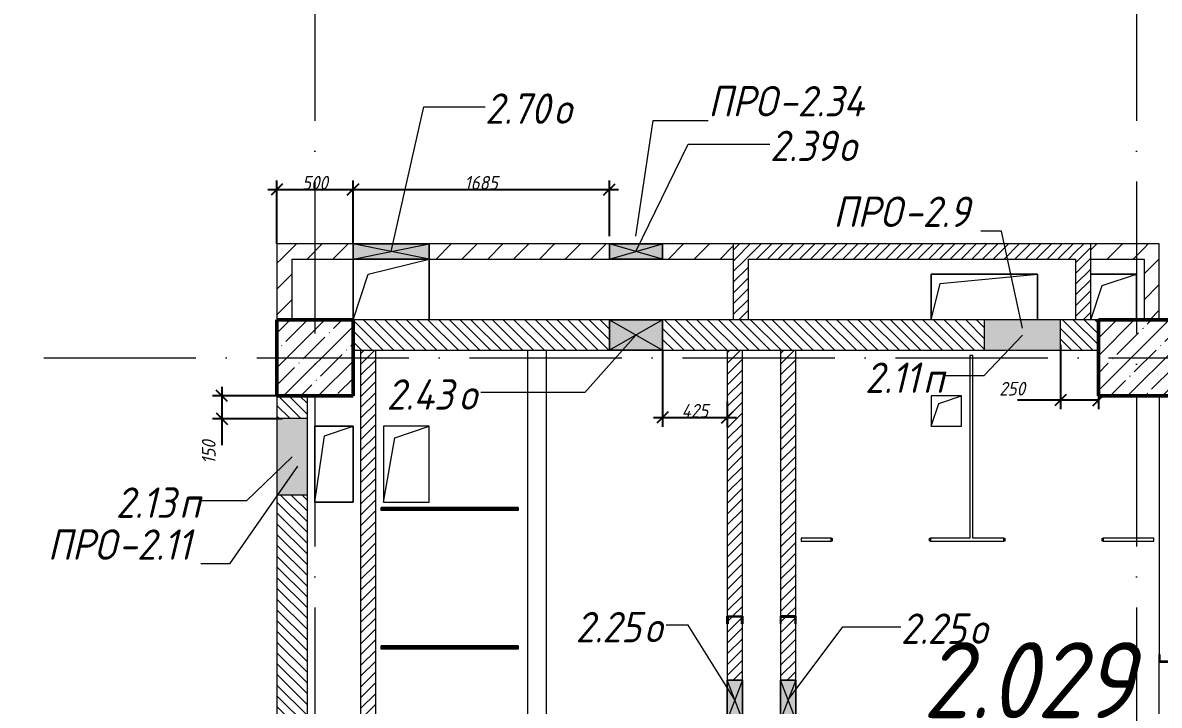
# Model space of a CAD drawing. Header units: millimetres. Extents: x -537608 to 253996, y -217170 to 186033.
# Drawn here: x -108819 to -101348, y 4270 to 8759 of the extents above; entities that cross this region are included whole.
import ezdxf

# ---------------------------------------------------------------- set-up
doc = ezdxf.new("R2010")
doc.units = ezdxf.units.MM
doc.linetypes.add('50_200_ШТРИХ_1Т_ш5_п1_п1_', pattern=[1400, 1000, -200, 0, -200])
for name, color, linetype, lineweight in [('A-____-____-DIMS', 7, 'Continuous', 9), ('A-DETL-GENF-OTLN', 7, 'Continuous', 9), ('A-DOOR-OPNG-MCUT', 7, 'Continuous', 35), ('A-FLOR-____-OTLN', 7, 'Continuous', 9), ('A-GENM-____-IDEN', 7, 'Continuous', 9), ('A-GENM-____-MCUT', 7, 'Continuous', 25), ('A-GENM-____-OTLN', 7, 'Continuous', 9), ('A-GENM-____-OTLN-1', 7, 'Continuous', 25), ('A-GLAZ-____-IDEN', 7, 'Continuous', 9), ('A-GLAZ-____-OTLN', 7, 'Continuous', 9), ('A-WALL-____-MCUT', 7, 'Continuous', 13), ('A-WALL-____-OTLN', 7, 'Continuous', 9), ('A-WALL-____-PATT-1', 7, 'Continuous', 9), ('A-WALL-FNSH-MCUT-1', 7, 'Continuous', 9), ('I-WALL-____-OTLN', 7, 'Continuous', 9), ('S-COLS-____-MCUT', 7, 'Continuous', 50), ('S-COLS-____-OTLN', 7, 'Continuous', 9), ('S-GRID-____-OTLN-1', 7, '50_200_ШТРИХ_1Т_ш5_п1_п1_', 9)]:
    doc.layers.add(name, color=color, linetype=linetype, lineweight=lineweight)
doc.layers.add('A-DOOR-____-OTLN-1', color=7, linetype='Continuous', lineweight=9, true_color=0xffffff)
doc.styles.add('ISOCPEUR_I_11', font='isocpeui.ttf', dxfattribs={"width": 0.9, "height": 200})
doc.styles.add('ISOCPEUR_I_2', font='isocpeui.ttf', dxfattribs={"width": 0.9, "height": 140})
doc.styles.add('ISOCPEUR_I_7', font='isocpeui.ttf', dxfattribs={"width": 0.9, "height": 90})
doc.dimstyles.new('ISO-1_8_0_9К_СРЕДНИЙ_Кладочные_1', dxfattribs={"dimscale": 304.8, "dimtxt": 89.638306, "dimasz": 0.246063, "dimexe": 0.19685, "dimexo": 0, "dimgap": 0, "dimtad": 1, "dimdec": 3, "dimrnd": 0.001, "dimdsep": 46, "dimtxsty": 'ISOCPEUR_I_7', "dimblk1": 'OBLIQUE', "dimblk2": 'OBLIQUE', "dimsah": 1, "dimcen": 0.09, "dimdle": 0.19685, "dimazin": 0, "dimtfac": 1, "dimtdec": 4, "dimtix": 1, "dimtmove": 0, "dimatfit": 3, "dimfxl": 1, "dimtvp": 1, "dimtolj": 1, "dimtzin": 0, "dimarcsym": 2})
doc.dimstyles.new('ISO-1_8_0_9К_СРЕДНИЙ_Кладочные_2', dxfattribs={"dimscale": 304.8, "dimtxt": 89.638306, "dimasz": 0.246063, "dimexe": 0.19685, "dimexo": 0, "dimgap": 0, "dimtad": 1, "dimdec": 3, "dimrnd": 0.001, "dimdsep": 46, "dimtxsty": 'ISOCPEUR_I_7', "dimblk1": 'OBLIQUE', "dimblk2": 'OBLIQUE', "dimsah": 1, "dimcen": 0.09, "dimdle": 0.19685, "dimazin": 0, "dimtfac": 1, "dimtdec": 4, "dimtix": 1, "dimtmove": 1, "dimatfit": 3, "dimfxl": 1, "dimtvp": 1, "dimtolj": 1, "dimtzin": 0, "dimarcsym": 2})
pattern_1 = [(135, (-184647.673, -45376.493), (-35.35534, -35.35534), [])]
pattern_2 = [(45, (-184647.673, -45376.493), (-35.35534, 35.35534), [])]
pattern_3 = [(45, (-184647.67, -45376.49), (-84.85281, 84.85281), [])]

# ---------------------------------------------------------------- blocks, each defined once
blk = doc.blocks.new('BSC_Колонна _Прямоугольная - 500х500-V36-АР1_План отверстий 2 этажа в осях 1-64_Ю-ЯЯ')
at = {"layer": 'S-COLS-____-OTLN'}
h = blk.add_hatch(dxfattribs=at)
h.set_pattern_fill('FP_46', color=256, style=0, pattern_type=2)
h.set_pattern_definition([(45, (-83150, -51931.04), (-114.04925, 114.04925), []), (45, (-83035.95, -51931.04), (-114.04925, 114.04925), [201.613, -40.323, 3.353, -36.97])])
h.paths.add_polyline_path([(-250, -250), (250, -250), (250, 250), (-250, 250)], flags=0)
at = {"layer": 'S-COLS-____-MCUT'}
for p, q in [((250, 250), (-250, 250)), ((-250, 250), (-250, -250)), ((250, -250), (250, 250)), ((-250, -250), (250, -250))]:
    blk.add_line(p, q, dxfattribs=at)
blk = doc.blocks.new('BSC_Колонна _Прямоугольная - 500х500-25978818-АР1_План отверстий 2 этажа в осях 1-64_Ю-ЯЯ')
at = {"layer": 'S-COLS-____-OTLN'}
h = blk.add_hatch(dxfattribs=at)
h.set_pattern_fill('FP_66', color=256, style=0, pattern_type=2)
h.set_pattern_definition([(45, (-77750, -51931.04), (-114.04925, 114.04925), []), (45, (-77635.95, -51931.04), (-114.04925, 114.04925), [201.613, -40.323, 3.353, -36.97])])
h.paths.add_polyline_path([(-250, -250), (250, -250), (250, 250), (-250, 250)], flags=0)
at = {"layer": 'S-COLS-____-MCUT'}
for p, q in [((250, 250), (-250, 250)), ((-250, 250), (-250, -250)), ((250, -250), (250, 250)), ((-250, -250), (250, -250))]:
    blk.add_line(p, q, dxfattribs=at)
blk = doc.blocks.new('DOR_ДУ_распашная__1Ст_Прямоугольная_ШЕР - Вн_650х2100h_Кабинки С_у-17949503-АР1_План отверстий 2 этажа в осях 1-64_Ю-ЯЯ')
at = {"layer": 'A-DOOR-OPNG-MCUT'}
for p, q in [((-325, 10), (-325, -10)), ((325, -10), (325, 10))]:
    blk.add_line(p, q, dxfattribs=at)
blk = doc.blocks.new('154_Фахверк_СКБ_Швеллер - Тип_100_3960-28331862-АР1_План отверстий 2 этажа в осях 1-64_Ю-ЯЯ')
at = {"layer": 'A-GENM-____-MCUT'}
for p, q in [((175, 50), (125, 50)), ((125, 50), (125, -50)), ((128, 47), (175, 47)), ((128, -47), (128, 47)), ((175, 47), (175, 50)), ((125, -50), (175, -50)), ((175, -47), (128, -47)), ((175, -50), (175, -47))]:
    blk.add_line(p, q, dxfattribs=at)
blk = doc.blocks.new('154_Фахверк_СКБ_Швеллер - Тип_100_3960-28336466-АР1_План отверстий 2 этажа в осях 1-64_Ю-ЯЯ')
at = {"layer": 'A-GENM-____-MCUT'}
for p, q in [((175, 50), (125, 50)), ((125, 50), (125, -50)), ((128, 47), (175, 47)), ((128, -47), (128, 47)), ((175, 47), (175, 50)), ((125, -50), (175, -50)), ((175, -47), (128, -47)), ((175, -50), (175, -47))]:
    blk.add_line(p, q, dxfattribs=at)
blk = doc.blocks.new('154_Фахверк_СКБ_Швеллер - Тип_100_3960-28336563-АР1_План отверстий 2 этажа в осях 1-64_Ю-ЯЯ')
at = {"layer": 'A-GENM-____-MCUT'}
for p, q in [((125, 50), (175, 50)), ((125, -50), (125, 50)), ((128, 47), (128, -47)), ((175, 47), (128, 47)), ((175, 50), (175, 47)), ((175, -50), (125, -50)), ((128, -47), (175, -47)), ((175, -47), (175, -50))]:
    blk.add_line(p, q, dxfattribs=at)
blk = doc.blocks.new('131_Панель боковая - 900х1500-29281255-АР1_План отверстий 2 этажа в осях 1-64_Ю-ЯЯ')
at = {"layer": 'A-GENM-____-MCUT'}
for p, q in [((450, 5), (-450, 5)), ((-450, 5), (-450, -5)), ((450, -5), (450, 5)), ((-450, -5), (450, -5))]:
    blk.add_line(p, q, dxfattribs=at)
at = {"layer": 'A-GENM-____-OTLN'}
for p, q in [((-450, 10), (450, 10)), ((-450, 5), (-450, 10)), ((450, 10), (450, 5)), ((-450, -10), (-450, -5)), ((-450, -10), (450, -10)), ((450, -5), (450, -10))]:
    blk.add_line(p, q, dxfattribs=at)
blk = doc.blocks.new('AR_Отверстие Ниша - Лючок-32402011-АР1_План отверстий 2 этажа в осях 1-64_Ю-ЯЯ')
at = {"layer": 'A-GLAZ-____-OTLN'}
blk.add_hatch(color=256, dxfattribs=at).paths.add_polyline_path([(250, -100), (250, 100), (-250, 100), (-250, -100)], flags=0)
for p, q in [((250, 100), (-250, 100)), ((-250, 100), (-250, -100)), ((250, -100), (250, 100)), ((-250, -100), (250, -100))]:
    blk.add_line(p, q, dxfattribs=at)
blk = doc.blocks.new('AR_Отверстие Ниша - Лючок-32401948-АР1_План отверстий 2 этажа в осях 1-64_Ю-ЯЯ')
at = {"layer": 'A-GLAZ-____-OTLN'}
blk.add_hatch(color=256, dxfattribs=at).paths.add_polyline_path([(250, -100), (250, 100), (-250, 100), (-250, -100)], flags=0)
for p, q in [((250, 100), (-250, 100)), ((-250, 100), (-250, -100)), ((250, -100), (250, 100)), ((-250, -100), (250, -100))]:
    blk.add_line(p, q, dxfattribs=at)
blk = doc.blocks.new('AR_Отверстие прямоугольное _в плите_ - AR_Отверстие прямоугольное _в плите_-30459207-АР1_План отверстий 2 этажа в осях 1-64_Ю-ЯЯ')
at = {"layer": 'A-GENM-____-OTLN'}
for p, q in [((100, 100), (-100, 100)), ((-100, 100), (-100, -100)), ((-50, 50), (100, 100)), ((100, -100), (100, 100)), ((-100, -100), (-50, 50)), ((-100, -100), (100, -100))]:
    blk.add_line(p, q, dxfattribs=at)
blk = doc.blocks.new('AR_Отверстие прямоугольное _в плите_ - AR_Отверстие прямоугольное _в плите_-30459336-АР1_План отверстий 2 этажа в осях 1-64_Ю-ЯЯ')
at = {"layer": 'A-GENM-____-OTLN'}
for p, q in [((150, 250), (-150, 250)), ((-150, 250), (-150, -250)), ((-75, 175), (150, 250)), ((150, -250), (150, 250)), ((-150, -250), (-75, 175)), ((-150, -250), (150, -250))]:
    blk.add_line(p, q, dxfattribs=at)
blk = doc.blocks.new('AR_Отверстие прямоугольное _в плите_ - AR_Отверстие прямоугольное _в плите_-V158-АР1_План отверстий 2 этажа в осях 1-64_Ю-ЯЯ')
at = {"layer": 'A-GENM-____-OTLN'}
for p, q in [((125, 250), (-125, 250)), ((-125, 250), (-125, -250)), ((-62.5, 187.5), (125, 250)), ((125, -250), (125, 250)), ((-125, -250), (-62.5, 187.5)), ((-125, -250), (125, -250))]:
    blk.add_line(p, q, dxfattribs=at)
blk = doc.blocks.new('AR_Отверстие прямоугольное _в плите_ - AR_Отверстие прямоугольное _в плите_-30459430-АР1_План отверстий 2 этажа в осях 1-64_Ю-ЯЯ')
at = {"layer": 'A-GENM-____-OTLN'}
for p, q in [((350, 150), (-350, 150)), ((-350, 150), (-350, -150)), ((-290, 90), (350, 150)), ((350, -150), (350, 150)), ((-350, -150), (-290, 90))]:
    blk.add_line(p, q, dxfattribs=at)
blk = doc.blocks.new('AR_Отверстие прямоугольное _в плите_ - AR_Отверстие прямоугольное _в плите_-30552814-АР1_План отверстий 2 этажа в осях 1-64_Ю-ЯЯ')
at = {"layer": 'A-GENM-____-OTLN'}
for p, q in [((-250, 200), (-250, -200)), ((-150, 100), (250, 200)), ((250, -200), (250, 200)), ((-250, -200), (-150, 100))]:
    blk.add_line(p, q, dxfattribs=at)
blk = doc.blocks.new('AR_Отверстие прямоугольное _в плите_ - AR_Отверстие прямоугольное _в плите_-30459338-АР1_План отверстий 2 этажа в осях 1-64_Ю-ЯЯ')
at = {"layer": 'A-GENM-____-OTLN'}
for p, q in [((150, 150), (-150, 150)), ((-75, 75), (150, 150)), ((150, -150), (150, 150)), ((-150, -150), (-75, 75))]:
    blk.add_line(p, q, dxfattribs=at)
blk = doc.blocks.new('AR_Отверстие прямоугольное _в стене__БезПР - AR_Отверстие прямоугольное _в стене__БезПР-36788828-АР1_План отверстий 2 этажа в осях 1-64_Ю-ЯЯ')
at = {"layer": 'A-GLAZ-____-OTLN'}
blk.add_hatch(color=256, dxfattribs=at).paths.add_polyline_path([(-250, 50), (-250, -50), (250, -50), (250, 50)], flags=0)
at = {"layer": 'A-DETL-GENF-OTLN'}
for p, q in [((-250, -50), (-250, 50)), ((-250, 50), (250, 50)), ((250, 50), (-250, -50)), ((-250, 50), (250, -50)), ((250, 50), (-250, 50)), ((-250, 50), (-250, -50)), ((250, 50), (250, -50)), ((250, -50), (250, 50)), ((250, -50), (-250, -50)), ((-250, -50), (250, -50))]:
    blk.add_line(p, q, dxfattribs=at)
at = {"layer": 'A-GLAZ-____-OTLN'}
blk.add_line((250, 50), (-250, 50), dxfattribs=at)
blk = doc.blocks.new('AR_Отверстие прямоугольное _в стене__БезПР - AR_Отверстие прямоугольное _в стене__БезПР-36789349-АР1_План отверстий 2 этажа в осях 1-64_Ю-ЯЯ')
at = {"layer": 'A-GLAZ-____-OTLN'}
blk.add_hatch(color=256, dxfattribs=at).paths.add_polyline_path([(130, 50), (-130, 50), (-130, -50), (130, -50)], flags=0)
at = {"layer": 'A-DETL-GENF-OTLN'}
for p, q in [((-130, -50), (-130, 50)), ((-130, 50), (130, 50)), ((130, 50), (-130, -50)), ((-130, 50), (130, -50)), ((130, 50), (-130, 50)), ((-130, 50), (-130, -50)), ((130, 50), (130, -50)), ((130, -50), (130, 50)), ((130, -50), (-130, -50)), ((-130, -50), (130, -50))]:
    blk.add_line(p, q, dxfattribs=at)
at = {"layer": 'A-GLAZ-____-OTLN'}
blk.add_line((130, 50), (-130, 50), dxfattribs=at)
blk = doc.blocks.new('AR_Отверстие прямоугольное _в стене_ - AR_Отверстие прямоугольное _в стене__ОВ-36832991-АР1_План отверстий 2 этажа в осях 1-64_Ю-ЯЯ')
at = {"layer": 'A-GLAZ-____-OTLN'}
blk.add_hatch(color=256, dxfattribs=at).paths.add_polyline_path([(-175, 50), (-175, -50), (175, -50), (175, 50)], flags=0)
at = {"layer": 'A-DETL-GENF-OTLN'}
for p, q in [((-175, -50), (-175, 50)), ((-175, 50), (175, 50)), ((175, 50), (-175, -50)), ((-175, 50), (175, -50)), ((175, 50), (-175, 50)), ((-175, 50), (-175, -50)), ((175, 50), (175, -50)), ((175, -50), (175, 50)), ((175, -50), (-175, -50)), ((-175, -50), (175, -50))]:
    blk.add_line(p, q, dxfattribs=at)
blk = doc.blocks.new('AR_Отверстие прямоугольное _в стене__БезПР - AR_Отверстие прямоугольное _в стене__БезПР-36789443-АР1_План отверстий 2 этажа в осях 1-64_Ю-ЯЯ')
at = {"layer": 'A-GLAZ-____-OTLN'}
blk.add_hatch(color=256, dxfattribs=at).paths.add_polyline_path([(175, -100), (175, 100), (-175, 100), (-175, -100)], flags=0)
at = {"layer": 'A-DETL-GENF-OTLN'}
for p, q in [((-175, -100), (-175, 100)), ((-175, 100), (175, 100)), ((175, 100), (-175, -100)), ((-175, 100), (175, -100)), ((175, 100), (-175, 100)), ((-175, 100), (-175, -100)), ((175, 100), (175, -100)), ((175, -100), (175, 100)), ((175, -100), (-175, -100)), ((-175, -100), (175, -100))]:
    blk.add_line(p, q, dxfattribs=at)
at = {"layer": 'A-GLAZ-____-OTLN'}
blk.add_line((175, 100), (-175, 100), dxfattribs=at)
blk = doc.blocks.new('_Oblique')
at = {"color": 0, "linetype": 'ByBlock', "lineweight": -2}
blk.add_line((-0.5, -0.5), (0.5, 0.5), dxfattribs=at)
blk = doc.blocks.new('*D2265')
at = {"layer": 'A-____-____-DIMS', "color": 0, "lineweight": -2, "transparency": 16777216}
for p, q in [((-101997.7, 6641.1), (-101997.7, 6216.7)), ((-101747.7, 6604.5), (-101747.7, 6216.7)), ((-101997.7, 6276.7), (-102280.7, 6276.7)), ((-101747.7, 6276.7), (-102057.7, 6276.7))]:
    blk.add_line(p, q, dxfattribs=at)
at = {"layer": 'Defpoints', "color": 0, "transparency": 16777216}
for p in [(-101997.7, 6641.1), (-101747.7, 6604.5), (-101747.7, 6276.7)]:
    blk.add_point(p, dxfattribs=at)
at = {"layer": 'A-____-____-DIMS', "color": 0, "lineweight": -2, "transparency": 16777216, "xscale": 75, "yscale": 75, "zscale": 75, "rotation": 180}
blk.add_blockref('_Oblique', (-101997.7, 6276.7), dxfattribs=at)
at = {"layer": 'A-____-____-DIMS', "color": 0, "lineweight": -2, "transparency": 16777216, "xscale": 75, "yscale": 75, "zscale": 75}
blk.add_blockref('_Oblique', (-101747.7, 6276.7), dxfattribs=at)
at = {"layer": 'A-____-____-DIMS', "color": 0, "transparency": 16777216, "insert": (-102399.5, 6396.7), "char_height": 90, "width": 409.578, "attachment_point": 1, "line_spacing_factor": 1.149209, "style": 'ISOCPEUR_I_7'}
blk.add_mtext('\\A1;250', dxfattribs=at)
blk = doc.blocks.new('*D2266')
at = {"layer": 'A-____-____-DIMS', "color": 0, "lineweight": -2, "transparency": 16777216}
for p, q in [((-107510.9, 6364.5), (-107510.9, 6154.5)), ((-107147.7, 6304.5), (-107570.9, 6304.5)), ((-107111.1, 6154.5), (-107570.9, 6154.5)), ((-107510.9, 6154.5), (-107510.9, 5980.9))]:
    blk.add_line(p, q, dxfattribs=at)
at = {"layer": 'Defpoints', "color": 0, "transparency": 16777216}
for p in [(-107147.7, 6304.5), (-107510.9, 6154.5), (-107111.1, 6154.5)]:
    blk.add_point(p, dxfattribs=at)
at = {"layer": 'A-____-____-DIMS', "color": 0, "lineweight": -2, "transparency": 16777216, "xscale": 75, "yscale": 75, "zscale": 75}
for p, rotation in [((-107510.9, 6304.5), 90), ((-107510.9, 6154.5), 270)]:
    blk.add_blockref('_Oblique', p, dxfattribs=dict(at, rotation=rotation))
at = {"layer": 'A-____-____-DIMS', "color": 0, "transparency": 16777216, "insert": (-107641.1, 5856.8), "char_height": 90, "width": 368.207, "attachment_point": 1, "rotation": 90, "line_spacing_factor": 1.149209, "style": 'ISOCPEUR_I_7'}
blk.add_mtext('\\A1;150', dxfattribs=at)
blk = doc.blocks.new('*D2344')
at = {"layer": 'A-____-____-DIMS', "color": 0, "lineweight": -2, "transparency": 16777216}
for p, q in [((-107147.7, 7304.5), (-107147.7, 7720.9)), ((-106647.7, 7304.5), (-106647.7, 7720.9)), ((-107207.7, 7660.9), (-106587.7, 7660.9))]:
    blk.add_line(p, q, dxfattribs=at)
at = {"layer": 'Defpoints', "color": 0, "transparency": 16777216}
for p in [(-106647.7, 7660.9), (-107147.7, 7304.5), (-106647.7, 7304.5)]:
    blk.add_point(p, dxfattribs=at)
at = {"layer": 'A-____-____-DIMS', "color": 0, "lineweight": -2, "transparency": 16777216, "xscale": 75, "yscale": 75, "zscale": 75, "rotation": 180}
blk.add_blockref('_Oblique', (-107147.7, 7660.9), dxfattribs=at)
at = {"layer": 'A-____-____-DIMS', "color": 0, "lineweight": -2, "transparency": 16777216, "xscale": 75, "yscale": 75, "zscale": 75}
blk.add_blockref('_Oblique', (-106647.7, 7660.9), dxfattribs=at)
at = {"layer": 'A-____-____-DIMS', "color": 0, "transparency": 16777216, "insert": (-106897.7, 7705.9), "char_height": 90, "width": 409.578, "attachment_point": 5, "style": 'ISOCPEUR_I_7'}
blk.add_mtext('\\A1;500', dxfattribs=at)
blk = doc.blocks.new('*D2345')
at = {"layer": 'A-____-____-DIMS', "color": 0, "lineweight": -2, "transparency": 16777216}
for p, q in [((-106647.7, 7304.5), (-106647.7, 7720.9)), ((-104962.7, 7354.5), (-104962.7, 7720.9)), ((-106707.7, 7660.9), (-104902.7, 7660.9))]:
    blk.add_line(p, q, dxfattribs=at)
at = {"layer": 'Defpoints', "color": 0, "transparency": 16777216}
for p in [(-104962.7, 7660.9), (-104962.7, 7354.5), (-106647.7, 7304.5)]:
    blk.add_point(p, dxfattribs=at)
at = {"layer": 'A-____-____-DIMS', "color": 0, "lineweight": -2, "transparency": 16777216, "xscale": 75, "yscale": 75, "zscale": 75, "rotation": 180}
blk.add_blockref('_Oblique', (-106647.7, 7660.9), dxfattribs=at)
at = {"layer": 'A-____-____-DIMS', "color": 0, "lineweight": -2, "transparency": 16777216, "xscale": 75, "yscale": 75, "zscale": 75}
blk.add_blockref('_Oblique', (-104962.7, 7660.9), dxfattribs=at)
at = {"layer": 'A-____-____-DIMS', "color": 0, "transparency": 16777216, "insert": (-105805.2, 7705.9), "char_height": 90, "width": 504.733, "attachment_point": 5, "style": 'ISOCPEUR_I_7'}
blk.add_mtext('\\A1;1685', dxfattribs=at)
blk = doc.blocks.new('*D2346')
at = {"layer": 'A-____-____-DIMS', "color": 0, "lineweight": -2, "transparency": 16777216}
for p, q in [((-104612.7, 6604.5), (-104612.7, 6101.5)), ((-104187.7, 6267.6), (-104187.7, 6101.5)), ((-104672.7, 6161.5), (-104127.7, 6161.5))]:
    blk.add_line(p, q, dxfattribs=at)
at = {"layer": 'Defpoints', "color": 0, "transparency": 16777216}
for p in [(-104612.7, 6604.5), (-104187.7, 6267.6), (-104187.7, 6161.5)]:
    blk.add_point(p, dxfattribs=at)
at = {"layer": 'A-____-____-DIMS', "color": 0, "lineweight": -2, "transparency": 16777216, "xscale": 75, "yscale": 75, "zscale": 75, "rotation": 180}
blk.add_blockref('_Oblique', (-104612.7, 6161.5), dxfattribs=at)
at = {"layer": 'A-____-____-DIMS', "color": 0, "lineweight": -2, "transparency": 16777216, "xscale": 75, "yscale": 75, "zscale": 75}
blk.add_blockref('_Oblique', (-104187.7, 6161.5), dxfattribs=at)
at = {"layer": 'A-____-____-DIMS', "color": 0, "transparency": 16777216, "insert": (-104400.2, 6206.5), "char_height": 90, "width": 426.127, "attachment_point": 5, "style": 'ISOCPEUR_I_7'}
blk.add_mtext('\\A1;425', dxfattribs=at)

msp = doc.modelspace()

# ---------------------------------------------------------------- hatches: boundary and pattern name
at = {"layer": 'A-WALL-____-PATT-1'}
h = msp.add_hatch(dxfattribs=at)
h.set_pattern_fill('FP_4', color=256, style=0, pattern_type=2)
h.set_pattern_definition(pattern_3)
h.paths.add_polyline_path([(-105125.3236, 7204.5485), (-104962.6725, 7204.5485), (-104962.6725, 7304.5485), (-106147.6725, 7304.5485), (-106147.6725, 7204.5485)], flags=0)
h.paths.add_polyline_path([(-104147.6725, 7204.5485), (-104147.6725, 7304.5485), (-104612.6725, 7304.5485), (-104612.6725, 7204.5485)], flags=0)
h.paths.add_polyline_path([(-106892.8243, 7204.5485), (-106647.6725, 7204.5485), (-106647.6725, 7304.5485), (-107147.6725, 7304.5485), (-107147.6725, 7204.5485), (-107047.6725, 7204.5485)], flags=0)
h = msp.add_hatch(dxfattribs=at)
h.set_pattern_fill('FP_5', color=256, style=0, pattern_type=2)
h.set_pattern_definition(pattern_2)
h.paths.add_polyline_path([(-101897.6725, 7204.5485), (-101897.6725, 7304.5485), (-104147.6725, 7304.5485), (-104147.6725, 7204.5485), (-103357.8229, 7204.5485)], flags=0)
h = msp.add_hatch(dxfattribs=at)
h.set_pattern_fill('FP_5', color=256, style=0, pattern_type=2)
h.set_pattern_definition(pattern_2)
h.paths.add_polyline_path([(-101797.6725, 6804.5485), (-101797.6725, 7304.5485), (-101897.6725, 7304.5485), (-101897.6725, 6804.5485)], flags=0)
h = msp.add_hatch(dxfattribs=at)
h.set_pattern_fill('FP_4', color=256, style=0, pattern_type=2)
h.set_pattern_definition(pattern_3)
h.paths.add_polyline_path([(-101797.6725, 7204.5485), (-101447.6725, 7204.5485), (-101447.6725, 7304.5485), (-101797.6725, 7304.5485)], flags=0)
h = msp.add_hatch(dxfattribs=at)
h.set_pattern_fill('FP_4', color=256, style=0, pattern_type=2)
h.set_pattern_definition(pattern_3)
h.paths.add_polyline_path([(-101347.6725, 6804.5485), (-101347.6725, 7304.5485), (-101447.6725, 7304.5485), (-101447.6725, 6804.5485)], flags=0)
h = msp.add_hatch(dxfattribs=at)
h.set_pattern_fill('FP_4', color=256, style=0, pattern_type=2)
h.set_pattern_definition(pattern_3)
h.paths.add_polyline_path([(-107047.6725, 6804.5485), (-107047.6725, 7204.5485), (-107147.6725, 7204.5485), (-107147.6725, 6804.5485)], flags=0)
h = msp.add_hatch(dxfattribs=at)
h.set_pattern_fill('FP_5', color=256, style=0, pattern_type=2)
h.set_pattern_definition(pattern_2)
h.paths.add_polyline_path([(-104047.6725, 6804.5485), (-104047.6725, 7204.5485), (-104147.6725, 7204.5485), (-104147.6725, 6804.5485)], flags=0)
h = msp.add_hatch(dxfattribs=at)
h.set_pattern_fill('FP_6', color=256, style=0, pattern_type=2)
h.set_pattern_definition(pattern_1)
h.paths.add_polyline_path([(-102497.6725, 6604.5485), (-102497.6725, 6804.5485), (-104612.6725, 6804.5485), (-104612.6725, 6604.5485), (-103357.8229, 6604.5485)], flags=0)
h.paths.add_polyline_path([(-101747.6725, 6604.5485), (-101747.6725, 6804.5485), (-101997.6725, 6804.5485), (-101997.6725, 6604.5485)], flags=0)
h.paths.add_polyline_path([(-104962.6725, 6604.5485), (-104962.6725, 6804.5485), (-106647.6725, 6804.5485), (-106647.6725, 6604.5485), (-105125.3236, 6604.5485)], flags=0)
h = msp.add_hatch(dxfattribs=at)
h.set_pattern_fill('FP_5', color=256, style=0, pattern_type=2)
h.set_pattern_definition(pattern_2)
h.paths.add_polyline_path([(-106597.6725, 754.5485), (-106497.6725, 754.5485), (-106497.6725, 3704.5485), (-106597.6725, 3704.5485), (-106597.6725, 2161.6243)], flags=0)
h.paths.add_polyline_path([(-106594.6725, 3707.5485), (-106500.6725, 3707.5485), (-106500.6725, 3754.5485), (-106497.6725, 3754.5485), (-106497.6725, 6604.5485), (-106597.6725, 6604.5485), (-106597.6725, 3754.5485), (-106594.6725, 3754.5485)], flags=0)
h = msp.add_hatch(dxfattribs=at)
h.set_pattern_fill('FP_5', color=256, style=0, pattern_type=2)
h.set_pattern_definition(pattern_2)
h.paths.add_polyline_path([(-104087.6725, 3004.5485), (-104087.6725, 4174.5485), (-104187.6725, 4174.5485), (-104187.6725, 3004.5485)], flags=0)
h.paths.add_polyline_path([(-104187.6725, 4434.5485), (-104087.6725, 4434.5485), (-104087.6725, 4804.5485), (-104090.6725, 4804.5485), (-104090.6725, 4851.5485), (-104184.6725, 4851.5485), (-104184.6725, 4804.5485), (-104187.6725, 4804.5485)], flags=0)
h.paths.add_polyline_path([(-104137.6725, 4854.5485), (-104087.6725, 4854.5485), (-104087.6725, 6604.5485), (-104187.6725, 6604.5485), (-104187.6725, 4854.5485), (-104184.481, 4854.5485)], flags=0)
h = msp.add_hatch(dxfattribs=at)
h.set_pattern_fill('FP_5', color=256, style=0, pattern_type=2)
h.set_pattern_definition(pattern_2)
h.paths.add_polyline_path([(-103837.6725, 3104.5485), (-103737.6725, 3104.5485), (-103737.6725, 3254.5485), (-103837.6725, 3254.5485)], flags=0)
h.paths.add_polyline_path([(-103837.6725, 3554.5485), (-103737.6725, 3554.5485), (-103737.6725, 4174.5485), (-103837.6725, 4174.5485)], flags=0)
h.paths.add_polyline_path([(-103737.6725, 4434.5485), (-103737.6725, 4804.5485), (-103740.6725, 4804.5485), (-103740.6725, 4851.5485), (-103834.6725, 4851.5485), (-103834.6725, 4804.5485), (-103837.6725, 4804.5485), (-103837.6725, 4434.5485), (-103740.6725, 4434.5485)], flags=0)
h.paths.add_polyline_path([(-103737.6725, 4854.5485), (-103737.6725, 6604.5485), (-103837.6725, 6604.5485), (-103837.6725, 4854.5485), (-103740.6725, 4854.5485)], flags=0)
h = msp.add_hatch(dxfattribs=at)
h.set_pattern_fill('FP_6', color=256, style=0, pattern_type=2)
h.set_pattern_definition(pattern_1)
h.paths.add_polyline_path([(-107147.6725, 1554.5485), (-106947.6725, 1554.5485), (-106947.6725, 5654.5485), (-107147.6725, 5654.5485), (-107147.6725, 2161.6243)], flags=0)
h.paths.add_polyline_path([(-107147.6725, 6154.5485), (-106947.6725, 6154.5485), (-106947.6725, 6304.5485), (-107147.6725, 6304.5485)], flags=0)

# ---------------------------------------------------------------- linework, layer by layer
at = {"layer": 'A-FLOR-____-OTLN'}
for p, q in [((-106647.6725, 6804.5485), (-106647.6725, 7204.5485)), ((-106147.6725, 7204.5485), (-106147.6725, 6804.5485)), ((-102847.6725, 7104.5485), (-102147.6725, 7104.5485)), ((-102847.6725, 6804.5485), (-102847.6725, 7104.5485)), ((-102147.6725, 7104.5485), (-102147.6725, 6804.5485)), ((-101797.6725, 7104.5485), (-101497.6725, 7104.5485)), ((-101497.6725, 7104.5485), (-101497.6725, 6804.5485)), ((-106897.6725, 6104.5485), (-106647.6725, 6104.5485)), ((-106897.6725, 5604.5485), (-106897.6725, 6104.5485)), ((-106647.6725, 6104.5485), (-106647.6725, 5604.5485)), ((-106647.6725, 5604.5485), (-106897.6725, 5604.5485))]:
    msp.add_line(p, q, dxfattribs=at)
at = {"layer": 'A-GENM-____-IDEN'}
for p, q in [((-104787.6725, 7354.5485), (-104673.9621, 8115.2315)), ((-104673.9621, 8115.2315), (-104312.6725, 8115.2315)), ((-102383.8154, 7388.1298), (-102519.9584, 7388.1298)), ((-102247.6725, 6749.5485), (-102383.8154, 7388.1298)), ((-107013.3715, 5841.6578), (-107460.4908, 5199.2365)), ((-107460.4908, 5199.2365), (-107647.6725, 5199.2365))]:
    msp.add_line(p, q, dxfattribs=at)
at = {"layer": 'A-GLAZ-____-IDEN'}
for p, q in [((-106397.6725, 7254.5485), (-106181.8259, 8206.0426)), ((-106181.8259, 8206.0426), (-105780.0391, 8206.0426)), ((-104787.6725, 7254.5485), (-104445.2562, 7960.8924)), ((-104445.2562, 7960.8924), (-103906.8997, 7960.8924)), ((-104787.6725, 6704.5485), (-105123.1375, 6325.8289)), ((-102247.6725, 6704.5485), (-102500.9343, 6436.2106)), ((-102500.9343, 6436.2106), (-102757.7755, 6436.2106)), ((-105123.1375, 6325.8289), (-105808.3606, 6325.8289)), ((-107047.6725, 5904.5485), (-107347.6725, 5614.7122)), ((-107347.6725, 5614.7122), (-107647.6725, 5614.7122)), ((-104445.2562, 4795.9565), (-104589.13, 4795.9565)), ((-104137.6725, 4304.5485), (-104445.2562, 4795.9565)), ((-103787.6725, 4304.5485), (-103427.5233, 4785.9125)), ((-103427.5233, 4785.9125), (-103046.6903, 4785.9125))]:
    msp.add_line(p, q, dxfattribs=at)
at = {"layer": 'A-WALL-____-MCUT'}
for p, q in [((-104962.6725, 6804.5485), (-106647.6725, 6804.5485)), ((-102497.6725, 6804.5485), (-104612.6725, 6804.5485)), ((-101747.6725, 6804.5485), (-101997.6725, 6804.5485)), ((-106647.6725, 6604.5485), (-104962.6725, 6604.5485)), ((-104612.6725, 6604.5485), (-102497.6725, 6604.5485)), ((-101997.6725, 6604.5485), (-101747.6725, 6604.5485)), ((-107147.6725, 6304.5485), (-107147.6725, 6154.5485)), ((-106947.6725, 6154.5485), (-106947.6725, 6304.5485)), ((-107147.6725, 5654.5485), (-107147.6725, 1554.5485)), ((-106947.6725, 1554.5485), (-106947.6725, 5654.5485))]:
    msp.add_line(p, q, dxfattribs=at)
at = {"layer": 'A-WALL-____-OTLN'}
for p, q in [((-105497.6725, 1904.5485), (-105497.6725, 6604.5485)), ((-105377.6725, 6604.5485), (-105377.6725, 1784.5485))]:
    msp.add_line(p, q, dxfattribs=at)
at = {"layer": 'A-WALL-FNSH-MCUT-1'}
for p, q in [((-107147.6725, 7304.5485), (-107147.6725, 6804.5485)), ((-106647.6725, 7304.5485), (-107147.6725, 7304.5485)), ((-104962.6725, 7304.5485), (-106147.6725, 7304.5485)), ((-101347.6725, 7304.5485), (-104612.6725, 7304.5485)), ((-104147.6725, 7304.5485), (-104147.6725, 6804.5485)), ((-101797.6725, 6804.5485), (-101797.6725, 7304.5485)), ((-101347.6725, 6804.5485), (-101347.6725, 7304.5485)), ((-107047.6725, 6804.5485), (-107047.6725, 7204.5485)), ((-107047.6725, 7204.5485), (-106647.6725, 7204.5485)), ((-106147.6725, 7204.5485), (-104962.6725, 7204.5485)), ((-104612.6725, 7204.5485), (-104147.6725, 7204.5485)), ((-104047.6725, 6804.5485), (-104047.6725, 7204.5485)), ((-104047.6725, 7204.5485), (-101897.6725, 7204.5485)), ((-101897.6725, 7204.5485), (-101897.6725, 6804.5485)), ((-101797.6725, 7204.5485), (-101447.6725, 7204.5485)), ((-101447.6725, 7204.5485), (-101447.6725, 6804.5485)), ((-106597.6725, 6604.5485), (-106597.6725, 3754.5485)), ((-106497.6725, 3754.5485), (-106497.6725, 6604.5485)), ((-104187.6725, 6604.5485), (-104187.6725, 4854.5485)), ((-104087.6725, 4854.5485), (-104087.6725, 6604.5485)), ((-103837.6725, 6604.5485), (-103837.6725, 4854.5485)), ((-103737.6725, 4854.5485), (-103737.6725, 6604.5485)), ((-102592.6725, 6569.5485), (-102592.6725, 5369.5485)), ((-102572.6725, 6569.5485), (-102592.6725, 6569.5485)), ((-102572.6725, 5369.5485), (-102572.6725, 6569.5485)), ((-101347.6725, 6304.5485), (-101347.6725, 4604.5485)), ((-103502.6725, 5369.5485), (-103702.6725, 5369.5485)), ((-103702.6725, 5369.5485), (-103702.6725, 5349.5485)), ((-103702.6725, 5349.5485), (-103502.6725, 5349.5485)), ((-102592.6725, 5369.5485), (-102852.6725, 5369.5485)), ((-102852.6725, 5349.5485), (-102367.6725, 5349.5485)), ((-102367.6725, 5369.5485), (-102572.6725, 5369.5485)), ((-101382.6725, 5369.5485), (-101717.6725, 5369.5485)), ((-101717.6725, 5349.5485), (-101382.6725, 5349.5485)), ((-101382.6725, 5349.5485), (-101382.6725, 5369.5485)), ((-104187.6725, 4804.5485), (-104187.6725, 4434.5485)), ((-104087.6725, 4434.5485), (-104087.6725, 4804.5485)), ((-103837.6725, 4804.5485), (-103837.6725, 4434.5485)), ((-103737.6725, 4434.5485), (-103737.6725, 4804.5485))]:
    msp.add_line(p, q, dxfattribs=at)
at = {"layer": 'I-WALL-____-OTLN'}
msp.add_line((-101347.6725, 3404.5485), (-101347.6725, 4554.5485), dxfattribs=at)
at = {"layer": 'S-GRID-____-OTLN-1'}
for p, q in [((-106897.6725, 45516.3579), (-106897.6725, -5395.4515)), ((-101497.6725, 45516.3579), (-101497.6725, -5395.4515)), ((-115681.6392, 6554.5485), (-80573.2659, 6554.5485))]:
    msp.add_line(p, q, dxfattribs=at)

# ---------------------------------------------------------------- block references
at = {"layer": 'A-DOOR-____-OTLN-1', "rotation": 180}
for p in [(-103177.6725, 5359.5485), (-102042.6725, 5359.5485)]:
    msp.add_blockref('DOR_ДУ_распашная__1Ст_Прямоугольная_ШЕР - Вн_650х2100h_Кабинки С_у-17949503-АР1_План отверстий 2 этажа в осях 1-64_Ю-ЯЯ', p, dxfattribs=at)
at = {"layer": 'A-GENM-____-OTLN'}
for name, p in [('AR_Отверстие прямоугольное _в плите_ - AR_Отверстие прямоугольное _в плите_-30552814-АР1_План отверстий 2 этажа в осях 1-64_Ю-ЯЯ', (-106397.6725, 7004.5485)), ('AR_Отверстие прямоугольное _в плите_ - AR_Отверстие прямоугольное _в плите_-30459430-АР1_План отверстий 2 этажа в осях 1-64_Ю-ЯЯ', (-102497.6725, 6954.5485)), ('AR_Отверстие прямоугольное _в плите_ - AR_Отверстие прямоугольное _в плите_-30459338-АР1_План отверстий 2 этажа в осях 1-64_Ю-ЯЯ', (-101647.6725, 6954.5485)), ('AR_Отверстие прямоугольное _в плите_ - AR_Отверстие прямоугольное _в плите_-30459207-АР1_План отверстий 2 этажа в осях 1-64_Ю-ЯЯ', (-102747.6725, 6204.5485)), ('AR_Отверстие прямоугольное _в плите_ - AR_Отверстие прямоугольное _в плите_-V158-АР1_План отверстий 2 этажа в осях 1-64_Ю-ЯЯ', (-106772.6725, 5854.5485)), ('AR_Отверстие прямоугольное _в плите_ - AR_Отверстие прямоугольное _в плите_-30459336-АР1_План отверстий 2 этажа в осях 1-64_Ю-ЯЯ', (-106297.6725, 5854.5485))]:
    msp.add_blockref(name, p, dxfattribs=at)
at = {"layer": 'A-GENM-____-OTLN', "rotation": 180}
for p in [(-106012.6725, 5559.5485), (-106012.6725, 4649.5485)]:
    msp.add_blockref('131_Панель боковая - 900х1500-29281255-АР1_План отверстий 2 этажа в осях 1-64_Ю-ЯЯ', p, dxfattribs=at)
at = {"layer": 'A-GENM-____-OTLN-1'}
for name, p, rotation in [('154_Фахверк_СКБ_Швеллер - Тип_100_3960-28336563-АР1_План отверстий 2 этажа в осях 1-64_Ю-ЯЯ', (-104137.6725, 4979.5485), 269.9999999999998), ('154_Фахверк_СКБ_Швеллер - Тип_100_3960-28336466-АР1_План отверстий 2 этажа в осях 1-64_Ю-ЯЯ', (-103787.6725, 4979.5485), 269.9999999999998), ('154_Фахверк_СКБ_Швеллер - Тип_100_3960-28331862-АР1_План отверстий 2 этажа в осях 1-64_Ю-ЯЯ', (-101297.6725, 4429.5485), 90)]:
    msp.add_blockref(name, p, dxfattribs=dict(at, rotation=rotation))
at = {"layer": 'A-GLAZ-____-OTLN'}
for name, p, rotation in [('AR_Отверстие прямоугольное _в стене__БезПР - AR_Отверстие прямоугольное _в стене__БезПР-36788828-АР1_План отверстий 2 этажа в осях 1-64_Ю-ЯЯ', (-106397.6725, 7254.5485), 180), ('AR_Отверстие прямоугольное _в стене_ - AR_Отверстие прямоугольное _в стене__ОВ-36832991-АР1_План отверстий 2 этажа в осях 1-64_Ю-ЯЯ', (-104787.6725, 7254.5485), 180), ('AR_Отверстие Ниша - Лючок-32402011-АР1_План отверстий 2 этажа в осях 1-64_Ю-ЯЯ', (-107047.6725, 5904.5485), 269.9999999999999), ('AR_Отверстие прямоугольное _в стене__БезПР - AR_Отверстие прямоугольное _в стене__БезПР-36789349-АР1_План отверстий 2 этажа в осях 1-64_Ю-ЯЯ', (-104137.6725, 4304.5485), 269.9999999999998), ('AR_Отверстие прямоугольное _в стене__БезПР - AR_Отверстие прямоугольное _в стене__БезПР-36789349-АР1_План отверстий 2 этажа в осях 1-64_Ю-ЯЯ', (-103787.6725, 4304.5485), 269.9999999999998)]:
    msp.add_blockref(name, p, dxfattribs=dict(at, rotation=rotation))
for name, p in [('AR_Отверстие прямоугольное _в стене__БезПР - AR_Отверстие прямоугольное _в стене__БезПР-36789443-АР1_План отверстий 2 этажа в осях 1-64_Ю-ЯЯ', (-104787.6725, 6704.5485)), ('AR_Отверстие Ниша - Лючок-32401948-АР1_План отверстий 2 этажа в осях 1-64_Ю-ЯЯ', (-102247.6725, 6704.5485))]:
    msp.add_blockref(name, p, dxfattribs=at)
at = {"layer": 'S-COLS-____-OTLN'}
for name, p in [('BSC_Колонна _Прямоугольная - 500х500-25978818-АР1_План отверстий 2 этажа в осях 1-64_Ю-ЯЯ', (-106897.6725, 6554.5485)), ('BSC_Колонна _Прямоугольная - 500х500-V36-АР1_План отверстий 2 этажа в осях 1-64_Ю-ЯЯ', (-101497.6725, 6554.5485))]:
    msp.add_blockref(name, p, dxfattribs=at)

# ---------------------------------------------------------------- texts
at = {"insert": (-102903.6796, 4684.6255), "char_height": 500, "width": 785.65375, "attachment_point": 1, "style": 'ISOCPEUR_I_2'}
msp.add_mtext('2.029', dxfattribs=at)
at = {"layer": 'A-GENM-____-IDEN', "char_height": 200, "attachment_point": 1, "style": 'ISOCPEUR_I_11'}
for s, insert, width in [('ПРО', (-104312.6725, 8342.3476), 562.784625), ('-2.34', (-103848.3288, 8342.3476), 735.949125), ('ПРО', (-103490.365, 7615.2459), 562.784625), ('-2.9', (-103026.0213, 7615.2459), 548.35425), ('ПРО', (-108654.298, 5426.3526), 562.784625), ('-2.11', (-108189.9542, 5426.3526), 620.506125)]:
    msp.add_mtext(s, dxfattribs=dict(at, insert=insert, width=width))
at = {"layer": 'A-GLAZ-____-IDEN', "char_height": 200, "attachment_point": 1, "style": 'ISOCPEUR_I_11'}
for s, insert, width in [('2.70', (-105780.0391, 8293.6571), 548.35425), ('\\fISOCPEUR|b0|i1|c204|p34|;\\W.9;о', (-105327.6016, 8293.6571), 158.734125), ('2.39', (-103906.8997, 8048.5069), 548.35425), ('\\fISOCPEUR|b0|i1|c204|p34|;\\W.9;о', (-103454.4622, 8048.5069), 158.734125), ('2.11', (-103282.1342, 6523.8252), 461.772), ('\\fISOCPEUR|b0|i1|c204|p34|;\\W.9;п', (-102901.1342, 6523.8252), 158.734125), ('2.43', (-106427.2111, 6413.4435), 577.215), ('\\fISOCPEUR|b0|i1|c204|p34|;\\W.9;о', (-105950.9611, 6413.4435), 158.734125), ('2.13', (-108207.1241, 5702.3268), 505.063125), ('\\fISOCPEUR|b0|i1|c204|p34|;\\W.9;п', (-107790.4054, 5702.3268), 158.734125), ('2.25', (-105184.5845, 4883.5711), 548.35425), ('2.25', (-103046.6903, 4873.5271), 548.35425), ('\\fISOCPEUR|b0|i1|c204|p34|;\\W.9;о', (-104732.147, 4883.5711), 158.734125), ('\\fISOCPEUR|b0|i1|c204|p34|;\\W.9;о', (-102594.2528, 4873.5271), 158.734125)]:
    msp.add_mtext(s, dxfattribs=dict(at, insert=insert, width=width))

# ---------------------------------------------------------------- dimensions: what is measured, and where the dimension line sits
at = {"layer": 'A-____-____-DIMS'}
for base, p1, p2, override, picture, middle in [((-106647.6725, 7660.9018), (-107147.6725, 7304.5485), (-106647.6725, 7304.5485), {"dimpost": '<>', "dimfxl": 500}, '*D2344', (-106897.6725, 7705.9018)), ((-104962.6725, 7660.9018), (-106647.6725, 7304.5485), (-104962.6725, 7354.5485), {"dimpost": '<>', "dimfxl": 1685.741677}, '*D2345', (-105805.1725, 7705.9018)), ((-104187.6725, 6161.5481), (-104612.6725, 6604.5485), (-104187.6725, 6267.6141), {"dimpost": '<>', "dimfxl": 542.355769}, '*D2346', (-104400.1725, 6206.5481))]:
    dim = msp.add_linear_dim(base=base, p1=p1, p2=p2, dimstyle='ISO-1_8_0_9К_СРЕДНИЙ_Кладочные_2', override=override, dxfattribs=at)
    dim.commit()
    dim.dimension.update_dxf_attribs({"geometry": picture, "text_midpoint": middle})
dim = msp.add_linear_dim(base=(-101747.6725, 6276.7101), p1=(-101997.6725, 6641.1487), p2=(-101747.6725, 6604.5485), dimstyle='ISO-1_8_0_9К_СРЕДНИЙ_Кладочные_1', override={"dimpost": '<>', "dimfxl": 252.664942}, dxfattribs=at)
dim.commit()
dim.dimension.update_dxf_attribs({"geometry": '*D2265', "text_midpoint": (-102194.688, 6276.7101), "dimtype": 160})
dim = msp.add_linear_dim(base=(-107510.9301, 6154.5485), p1=(-107147.6725, 6304.5485), p2=(-107111.0723, 6154.5485), angle=90, dimstyle='ISO-1_8_0_9К_СРЕДНИЙ_Кладочные_1', override={"dimpost": '<>', "dimfxl": 154.40069}, dxfattribs=at)
dim.commit()
dim.dimension.update_dxf_attribs({"geometry": '*D2266', "text_midpoint": (-107581.0687, 5980.9184), "dimtype": 160, "text_rotation": 90})

doc.saveas('drawing.dxf')
